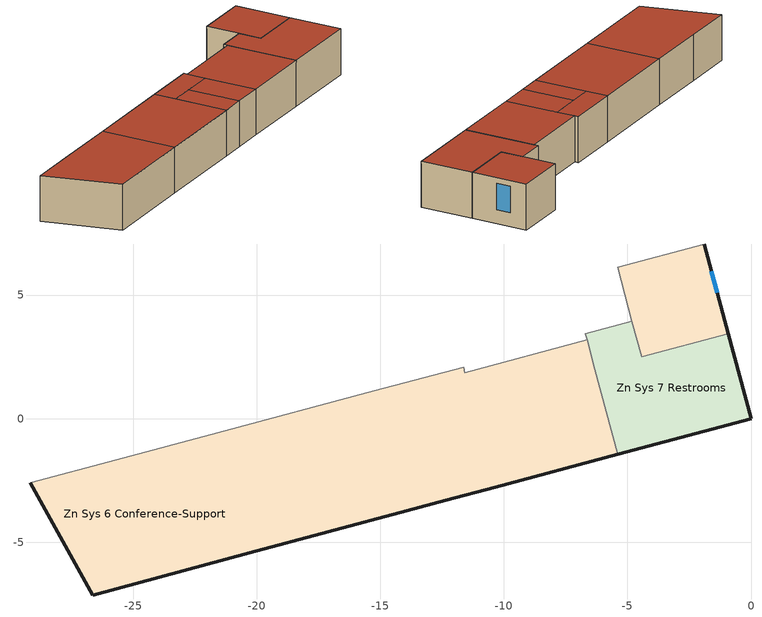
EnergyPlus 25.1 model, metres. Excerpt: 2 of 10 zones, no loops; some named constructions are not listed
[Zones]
Zn Sys 6 Conference-Support
 floor outside (ExtSlabCarpet 4in ClimateZone 1-8): -11.64,2.09 -11.59,1.86 -11.27,0.66 -14.86,-0.3 -15.24,1.12 z0; -1.89,7.07 -0.92,3.44 -4.43,2.5 -5.4,6.13 z0; -11.27,0.66 -10.35,-2.77 -12.36,-3.31 -13.28,0.12 z0; -13.28,0.12 -12.36,-3.31 -13.94,-3.74 -14.86,-0.3 z0; -6.64,3.19 -6.32,1.99 -5.4,-1.45 -10.35,-2.77 -11.59,1.86 z0; -15.24,1.12 -13.94,-3.74 -20.29,-5.44 -21.58,-0.58 z0; -21.58,-0.58 -20.29,-5.44 -26.64,-7.14 -29.16,-2.6 z0
 wall outside (MetalFrameWallU055): -0.92,3.44 -1.89,7.07 / -29.16,-2.6 -26.64,-7.14 -20.29,-5.44 -13.94,-3.74 -12.36,-3.31 -10.35,-2.77 -5.4,-1.45 z0:3.05
 wall to Zn Sys 4 Open Office (Interior Wall Reversed): -1.89,7.07 -5.4,6.13 -4.82,3.95 / -6.64,3.19 -11.59,1.86 -11.64,2.09 -15.24,1.12 -21.58,-0.58 -25.68,-1.67 z0:3.05
 wall to Zn Sys 7 Restrooms (Interior Wall Reversed): -5.4,-1.45 -6.32,1.99 -6.64,3.19 z0:3.05
 wall to Zn Sys 7 Restrooms (Interior Wall): -4.82,3.95 -4.43,2.5 -0.92,3.44 z0:3.05
 wall to Zn Sys 5 Conference-Office (Interior Wall): -25.68,-1.67 -29.16,-2.6 z0:3.05
 window (Exterior Window - Fixed): -1.36,5.09 -1.6,5.97 z0.91:2.68
 roof outside (FlatNonresWoodFramingAndOtherRoofU028): -14.86,-0.3 -11.27,0.66 -11.59,1.86 -11.64,2.09 -15.24,1.12 z3.05; -4.43,2.5 -0.92,3.44 -1.89,7.07 -5.4,6.13 z3.05; -12.36,-3.31 -10.35,-2.77 -11.27,0.66 -13.28,0.12 z3.05; -13.94,-3.74 -12.36,-3.31 -13.28,0.12 -14.86,-0.3 z3.05; -10.35,-2.77 -5.4,-1.45 -6.32,1.99 -6.64,3.19 -11.59,1.86 z3.05; -20.29,-5.44 -13.94,-3.74 -15.24,1.12 -21.58,-0.58 z3.05; -26.64,-7.14 -20.29,-5.44 -21.58,-0.58 -29.16,-2.6 z3.05
Zn Sys 7 Restrooms
 floor outside (ExtSlabCarpet 4in ClimateZone 1-8): -4.82,3.95 -4.43,2.5 -0.92,3.44 0,0 -5.4,-1.45 -6.32,1.99 -6.71,3.44 z0
 wall outside (MetalFrameWallU055): -5.4,-1.45 0,0 -0.92,3.44 z0:3.05
 wall to Zn Sys 4 Open Office (Interior Wall Reversed): -4.82,3.95 -6.71,3.44 -6.64,3.19 z0:3.05
 roof outside (FlatNonresWoodFramingAndOtherRoofU028): -5.4,-1.45 0,0 -0.92,3.44 -4.43,2.5 -4.82,3.95 -6.71,3.44 -6.32,1.99 z3.05
[Schedule:Week:Daily]
OfficeLightsWk: OfficeLightsSun, OfficeLightsWD, OfficeLightsWD, OfficeLightsWD, OfficeLightsWD, OfficeLightsWD, OfficeLightsSat, OfficeLightsSun, OnDay, OffDay, OfficeLightsSun, OfficeLightsSun
OfficeReceptacleWk: OfficeReceptacleSun, OfficeReceptacleWD, OfficeReceptacleWD, OfficeReceptacleWD, OfficeReceptacleWD, OfficeReceptacleWD, OfficeReceptacleSat, OfficeReceptacleSun, OnDay, OffDay, OfficeReceptacleSun, OfficeReceptacleSun
Zn 108 Break Room Space People Activity Level Week Rule - Jan1-Dec31: Zn 108 Break Room Space People Activity Level Default Day, Zn 108 Break Room Space People Activity Level Default Day, Zn 108 Break Room Space People Activity Level Default Day, Zn 108 Break Room Space People Activity Level Default Day, Zn 108 Break Room Space People Activity Level Default Day, Zn 108 Break Room Space People Activity Level Default Day, Zn 108 Break Room Space People Activity Level Default Day, Zn 108 Break Room Space People Activity Level Default Day, Zn 108 Break Room Space People Activity Level Default Day, Zn 108 Break Room Space People Activity Level Default Day, Zn 108 Break Room Space People Activity Level Default Day, Zn 108 Break Room Space People Activity Level Default Day
Zn 109 Dining Space People Activity Level Week Rule - Jan1-Dec31: Zn 109 Dining Space People Activity Level Default Day, Zn 109 Dining Space People Activity Level Default Day, Zn 109 Dining Space People Activity Level Default Day, Zn 109 Dining Space People Activity Level Default Day, Zn 109 Dining Space People Activity Level Default Day, Zn 109 Dining Space People Activity Level Default Day, Zn 109 Dining Space People Activity Level Default Day, Zn 109 Dining Space People Activity Level Default Day, Zn 109 Dining Space People Activity Level Default Day, Zn 109 Dining Space People Activity Level Default Day, Zn 109 Dining Space People Activity Level Default Day, Zn 109 Dining Space People Activity Level Default Day
Zn 111 Open Office Space People Activity Level Week Rule - Jan1-Dec31: Zn 111 Open Office Space People Activity Level Default Day, Zn 111 Open Office Space People Activity Level Default Day, Zn 111 Open Office Space People Activity Level Default Day, Zn 111 Open Office Space People Activity Level Default Day, Zn 111 Open Office Space People Activity Level Default Day, Zn 111 Open Office Space People Activity Level Default Day, Zn 111 Open Office Space People Activity Level Default Day, Zn 111 Open Office Space People Activity Level Default Day, Zn 111 Open Office Space People Activity Level Default Day, Zn 111 Open Office Space People Activity Level Default Day, Zn 111 Open Office Space People Activity Level Default Day, Zn 111 Open Office Space People Activity Level Default Day
Zn 126 Copy Space People Activity Level Week Rule - Jan1-Dec31: Zn 126 Copy Space People Activity Level Default Day, Zn 126 Copy Space People Activity Level Default Day, Zn 126 Copy Space People Activity Level Default Day, Zn 126 Copy Space People Activity Level Default Day, Zn 126 Copy Space People Activity Level Default Day, Zn 126 Copy Space People Activity Level Default Day, Zn 126 Copy Space People Activity Level Default Day, Zn 126 Copy Space People Activity Level Default Day, Zn 126 Copy Space People Activity Level Default Day, Zn 126 Copy Space People Activity Level Default Day, Zn 126 Copy Space People Activity Level Default Day, Zn 126 Copy Space People Activity Level Default Day
Zn 127 Huddle Space People Activity Level Week Rule - Jan1-Dec31: Zn 127 Huddle Space People Activity Level Default Day, Zn 127 Huddle Space People Activity Level Default Day, Zn 127 Huddle Space People Activity Level Default Day, Zn 127 Huddle Space People Activity Level Default Day, Zn 127 Huddle Space People Activity Level Default Day, Zn 127 Huddle Space People Activity Level Default Day, Zn 127 Huddle Space People Activity Level Default Day, Zn 127 Huddle Space People Activity Level Default Day, Zn 127 Huddle Space People Activity Level Default Day, Zn 127 Huddle Space People Activity Level Default Day, Zn 127 Huddle Space People Activity Level Default Day, Zn 127 Huddle Space People Activity Level Default Day
Zn 111A Vestibule Space People Activity Level Week Rule - Jan1-Dec31: Zn 111A Vestibule Space People Activity Level Default Day, Zn 111A Vestibule Space People Activity Level Default Day, Zn 111A Vestibule Space People Activity Level Default Day, Zn 111A Vestibule Space People Activity Level Default Day, Zn 111A Vestibule Space People Activity Level Default Day, Zn 111A Vestibule Space People Activity Level Default Day, Zn 111A Vestibule Space People Activity Level Default Day, Zn 111A Vestibule Space People Activity Level Default Day, Zn 111A Vestibule Space People Activity Level Default Day, Zn 111A Vestibule Space People Activity Level Default Day, Zn 111A Vestibule Space People Activity Level Default Day, Zn 111A Vestibule Space People Activity Level Default Day
Zn 121 Huddle Space People Activity Level Week Rule - Jan1-Dec31: Zn 121 Huddle Space People Activity Level Default Day, Zn 121 Huddle Space People Activity Level Default Day, Zn 121 Huddle Space People Activity Level Default Day, Zn 121 Huddle Space People Activity Level Default Day, Zn 121 Huddle Space People Activity Level Default Day, Zn 121 Huddle Space People Activity Level Default Day, Zn 121 Huddle Space People Activity Level Default Day, Zn 121 Huddle Space People Activity Level Default Day, Zn 121 Huddle Space People Activity Level Default Day, Zn 121 Huddle Space People Activity Level Default Day, Zn 121 Huddle Space People Activity Level Default Day, Zn 121 Huddle Space People Activity Level Default Day
Zn 122 Office Space People Activity Level Week Rule - Jan1-Dec31: Zn 122 Office Space People Activity Level Default Day, Zn 122 Office Space People Activity Level Default Day, Zn 122 Office Space People Activity Level Default Day, Zn 122 Office Space People Activity Level Default Day, Zn 122 Office Space People Activity Level Default Day, Zn 122 Office Space People Activity Level Default Day, Zn 122 Office Space People Activity Level Default Day, Zn 122 Office Space People Activity Level Default Day, Zn 122 Office Space People Activity Level Default Day, Zn 122 Office Space People Activity Level Default Day, Zn 122 Office Space People Activity Level Default Day, Zn 122 Office Space People Activity Level Default Day
Zn 123 Office Space People Activity Level Week Rule - Jan1-Dec31: Zn 123 Office Space People Activity Level Default Day, Zn 123 Office Space People Activity Level Default Day, Zn 123 Office Space People Activity Level Default Day, Zn 123 Office Space People Activity Level Default Day, Zn 123 Office Space People Activity Level Default Day, Zn 123 Office Space People Activity Level Default Day, Zn 123 Office Space People Activity Level Default Day, Zn 123 Office Space People Activity Level Default Day, Zn 123 Office Space People Activity Level Default Day, Zn 123 Office Space People Activity Level Default Day, Zn 123 Office Space People Activity Level Default Day, Zn 123 Office Space People Activity Level Default Day
Zn 112 Huddle Space People Activity Level Week Rule - Jan1-Dec31: Zn 112 Huddle Space People Activity Level Default Day, Zn 112 Huddle Space People Activity Level Default Day, Zn 112 Huddle Space People Activity Level Default Day, Zn 112 Huddle Space People Activity Level Default Day, Zn 112 Huddle Space People Activity Level Default Day, Zn 112 Huddle Space People Activity Level Default Day, Zn 112 Huddle Space People Activity Level Default Day, Zn 112 Huddle Space People Activity Level Default Day, Zn 112 Huddle Space People Activity Level Default Day, Zn 112 Huddle Space People Activity Level Default Day, Zn 112 Huddle Space People Activity Level Default Day, Zn 112 Huddle Space People Activity Level Default Day
Zn 120 Conference Space People Activity Level Week Rule - Jan1-Dec31: Zn 120 Conference Space People Activity Level Default Day, Zn 120 Conference Space People Activity Level Default Day, Zn 120 Conference Space People Activity Level Default Day, Zn 120 Conference Space People Activity Level Default Day, Zn 120 Conference Space People Activity Level Default Day, Zn 120 Conference Space People Activity Level Default Day, Zn 120 Conference Space People Activity Level Default Day, Zn 120 Conference Space People Activity Level Default Day, Zn 120 Conference Space People Activity Level Default Day, Zn 120 Conference Space People Activity Level Default Day, Zn 120 Conference Space People Activity Level Default Day, Zn 120 Conference Space People Activity Level Default Day
Zn 131 Support Space People Activity Level Week Rule - Jan1-Dec31: Zn 131 Support Space People Activity Level Default Day, Zn 131 Support Space People Activity Level Default Day, Zn 131 Support Space People Activity Level Default Day, Zn 131 Support Space People Activity Level Default Day, Zn 131 Support Space People Activity Level Default Day, Zn 131 Support Space People Activity Level Default Day, Zn 131 Support Space People Activity Level Default Day, Zn 131 Support Space People Activity Level Default Day, Zn 131 Support Space People Activity Level Default Day, Zn 131 Support Space People Activity Level Default Day, Zn 131 Support Space People Activity Level Default Day, Zn 131 Support Space People Activity Level Default Day
Zn 113 Restroom Space People Activity Level Week Rule - Jan1-Dec31: Zn 113 Restroom Space People Activity Level Default Day, Zn 113 Restroom Space People Activity Level Default Day, Zn 113 Restroom Space People Activity Level Default Day, Zn 113 Restroom Space People Activity Level Default Day, Zn 113 Restroom Space People Activity Level Default Day, Zn 113 Restroom Space People Activity Level Default Day, Zn 113 Restroom Space People Activity Level Default Day, Zn 113 Restroom Space People Activity Level Default Day, Zn 113 Restroom Space People Activity Level Default Day, Zn 113 Restroom Space People Activity Level Default Day, Zn 113 Restroom Space People Activity Level Default Day, Zn 113 Restroom Space People Activity Level Default Day
OnWk: OnDay, OnDay, OnDay, OnDay, OnDay, OnDay, OnDay, OnDay, OnDay, OnDay, OnDay, OnDay
DataOccupancyWk: DataOccupancySun, DataOccupancyWD, DataOccupancyWD, DataOccupancyWD, DataOccupancyWD, DataOccupancyWD, DataOccupancySat, DataOccupancySun, OnDay, OffDay, DataOccupancySun, DataOccupancySun
Zn 128 IT Room Space People Activity Level Week Rule - Jan1-Dec31: Zn 128 IT Room Space People Activity Level Default Day, Zn 128 IT Room Space People Activity Level Default Day, Zn 128 IT Room Space People Activity Level Default Day, Zn 128 IT Room Space People Activity Level Default Day, Zn 128 IT Room Space People Activity Level Default Day, Zn 128 IT Room Space People Activity Level Default Day, Zn 128 IT Room Space People Activity Level Default Day, Zn 128 IT Room Space People Activity Level Default Day, Zn 128 IT Room Space People Activity Level Default Day, Zn 128 IT Room Space People Activity Level Default Day, Zn 128 IT Room Space People Activity Level Default Day, Zn 128 IT Room Space People Activity Level Default Day
DataLightsWk: DataLightsSun, DataLightsWD, DataLightsWD, DataLightsWD, DataLightsWD, DataLightsWD, DataLightsSat, DataLightsSun, OnDay, OffDay, DataLightsSun, DataLightsSun
DataReceptacleJanMaySepWk: DataReceptacleJanMaySep, DataReceptacleJanMaySep, DataReceptacleJanMaySep, DataReceptacleJanMaySep, DataReceptacleJanMaySep, DataReceptacleJanMaySep, DataReceptacleJanMaySep, DataReceptacleJanMaySep, OnDay, OffDay, DataReceptacleJanMaySep, DataReceptacleJanMaySep
DataReceptacleFebJunOctWk: DataReceptacleFebJunOct, DataReceptacleFebJunOct, DataReceptacleFebJunOct, DataReceptacleFebJunOct, DataReceptacleFebJunOct, DataReceptacleFebJunOct, DataReceptacleFebJunOct, DataReceptacleFebJunOct, OnDay, OffDay, DataReceptacleFebJunOct, DataReceptacleFebJunOct
DataReceptacleMarJulNovWk: DataReceptacleMarJulNov, DataReceptacleMarJulNov, DataReceptacleMarJulNov, DataReceptacleMarJulNov, DataReceptacleMarJulNov, DataReceptacleMarJulNov, DataReceptacleMarJulNov, DataReceptacleMarJulNov, OnDay, OffDay, DataReceptacleMarJulNov, DataReceptacleMarJulNov
DataReceptacleAprAugDecWk: DataReceptacleAprAugDec, DataReceptacleAprAugDec, DataReceptacleAprAugDec, DataReceptacleAprAugDec, DataReceptacleAprAugDec, DataReceptacleAprAugDec, DataReceptacleAprAugDec, DataReceptacleAprAugDec, OnDay, OffDay, DataReceptacleAprAugDec, DataReceptacleAprAugDec
Zn 130 Library Space People Activity Level Week Rule - Jan1-Dec31: Zn 130 Library Space People Activity Level Default Day, Zn 130 Library Space People Activity Level Default Day, Zn 130 Library Space People Activity Level Default Day, Zn 130 Library Space People Activity Level Default Day, Zn 130 Library Space People Activity Level Default Day, Zn 130 Library Space People Activity Level Default Day, Zn 130 Library Space People Activity Level Default Day, Zn 130 Library Space People Activity Level Default Day, Zn 130 Library Space People Activity Level Default Day, Zn 130 Library Space People Activity Level Default Day, Zn 130 Library Space People Activity Level Default Day, Zn 130 Library Space People Activity Level Default Day
DataInfiltrationWk: DataInfiltrationSun, DataInfiltrationWD, DataInfiltrationWD, DataInfiltrationWD, DataInfiltrationWD, DataInfiltrationWD, DataInfiltrationSat, DataInfiltrationSun, DataInfiltrationWD, DataInfiltrationWD, DataInfiltrationSun, DataInfiltrationSun
OfficeInfiltrationWk: OfficeInfiltrationSun, OfficeInfiltrationWD, OfficeInfiltrationWD, OfficeInfiltrationWD, OfficeInfiltrationWD, OfficeInfiltrationWD, OfficeInfiltrationSat, OfficeInfiltrationSun, OfficeInfiltrationWD, OfficeInfiltrationWD, OfficeInfiltrationSun, OfficeInfiltrationSun
[Schedule:Day:Interval]
OfficeOccupancySun: No, 01:00, 0, 02:00, 0, 03:00, 0, 04:00, 0, 05:00, 0, 06:00, 0, 07:00, 0.05, 08:00, 0.05, 09:00, 0.05, 10:00, 0.05, 11:00, 0.05, 12:00, 0.05, 13:00, 0.05, 14:00, 0.05, 15:00, 0.05, 16:00, 0.05, 17:00, 0.05, 18:00, 0.05, 19:00, 0, 20:00, 0, 21:00, 0, 22:00, 0, 23:00, 0, 24:00, 0
OfficeOccupancyWD: No, 01:00, 0, 02:00, 0, 03:00, 0, 04:00, 0, 05:00, 0, 06:00, 0, 07:00, 0.1, 08:00, 0.2, 09:00, 0.95, 10:00, 0.95, 11:00, 0.95, 12:00, 0.95, 13:00, 0.5, 14:00, 0.95, 15:00, 0.95, 16:00, 0.95, 17:00, 0.95, 18:00, 0.3, 19:00, 0.1, 20:00, 0.1, 21:00, 0.1, 22:00, 0.1, 23:00, 0.05, 24:00, 0.05
OfficeOccupancySat: No, 01:00, 0, 02:00, 0, 03:00, 0, 04:00, 0, 05:00, 0, 06:00, 0, 07:00, 0.1, 08:00, 0.1, 09:00, 0.3, 10:00, 0.3, 11:00, 0.3, 12:00, 0.3, 13:00, 0.1, 14:00, 0.1, 15:00, 0.1, 16:00, 0.1, 17:00, 0.1, 18:00, 0.05, 19:00, 0.05, 20:00, 0, 21:00, 0, 22:00, 0, 23:00, 0, 24:00, 0
OnDay; DataReceptacleAprAugDec; OfficeInfiltrationSun: No, 01:00, 1, 02:00, 1, 03:00, 1, 04:00, 1, 05:00, 1, 06:00, 1, 07:00, 1, 08:00, 1, 09:00, 1, 10:00, 1, 11:00, 1, 12:00, 1, 13:00, 1, 14:00, 1, 15:00, 1, 16:00, 1, 17:00, 1, 18:00, 1, 19:00, 1, 20:00, 1, 21:00, 1, 22:00, 1, 23:00, 1, 24:00, 1
OffDay: No, 01:00, 0, 02:00, 0, 03:00, 0, 04:00, 0, 05:00, 0, 06:00, 0, 07:00, 0, 08:00, 0, 09:00, 0, 10:00, 0, 11:00, 0, 12:00, 0, 13:00, 0, 14:00, 0, 15:00, 0, 16:00, 0, 17:00, 0, 18:00, 0, 19:00, 0, 20:00, 0, 21:00, 0, 22:00, 0, 23:00, 0, 24:00, 0
Zn 101 Reception Space People Activity Level Default Day; Zn 104 Corridor Space People Activity Level Default Day; Zn 125 Electrical Space People Activity Level Default Day; Zn 105 Phone Space People Activity Level Default Day; Zn 111A Vestibule Space People Activity Level Default Day; Zn 113 Restroom Space People Activity Level Default Day: No, 24:00, 146.536
Zn 102 Mail Space People Activity Level Default Day; Zn 103 Copy_Print Space People Activity Level Default Day; Zn 107 Storage Space People Activity Level Default Day; Zn 111 Open Office Space People Activity Level Default Day; Zn 126 Copy Space People Activity Level Default Day; Zn 122 Office Space People Activity Level Default Day; Zn 123 Office Space People Activity Level Default Day; Zn 130 Library Space People Activity Level Default Day: No, 24:00, 131.882
OfficeLightsSun; OfficeReceptacleSun: No, 01:00, 0.05, 02:00, 0.05, 03:00, 0.05, 04:00, 0.05, 05:00, 0.05, 06:00, 0.05, 07:00, 0.05, 08:00, 0.05, 09:00, 0.05, 10:00, 0.05, 11:00, 0.05, 12:00, 0.05, 13:00, 0.05, 14:00, 0.05, 15:00, 0.05, 16:00, 0.05, 17:00, 0.05, 18:00, 0.05, 19:00, 0.05, 20:00, 0.05, 21:00, 0.05, 22:00, 0.05, 23:00, 0.05, 24:00, 0.05
OfficeLightsWD: No, 01:00, 0.05, 02:00, 0.05, 03:00, 0.05, 04:00, 0.05, 05:00, 0.05, 06:00, 0.1, 07:00, 0.1, 08:00, 0.3, 09:00, 0.65, 10:00, 0.65, 11:00, 0.65, 12:00, 0.65, 13:00, 0.65, 14:00, 0.65, 15:00, 0.65, 16:00, 0.65, 17:00, 0.65, 18:00, 0.35, 19:00, 0.3, 20:00, 0.3, 21:00, 0.2, 22:00, 0.2, 23:00, 0.1, 24:00, 0.05
OfficeLightsSat; OfficeReceptacleSat: No, 01:00, 0.05, 02:00, 0.05, 03:00, 0.05, 04:00, 0.05, 05:00, 0.05, 06:00, 0.05, 07:00, 0.1, 08:00, 0.1, 09:00, 0.3, 10:00, 0.3, 11:00, 0.3, 12:00, 0.3, 13:00, 0.15, 14:00, 0.15, 15:00, 0.15, 16:00, 0.15, 17:00, 0.15, 18:00, 0.05, 19:00, 0.05, 20:00, 0.05, 21:00, 0.05, 22:00, 0.05, 23:00, 0.05, 24:00, 0.05
OfficeReceptacleWD: No, 01:00, 0.05, 02:00, 0.05, 03:00, 0.05, 04:00, 0.05, 05:00, 0.05, 06:00, 0.1, 07:00, 0.1, 08:00, 0.3, 09:00, 0.9, 10:00, 0.9, 11:00, 0.9, 12:00, 0.9, 13:00, 0.9, 14:00, 0.9, 15:00, 0.9, 16:00, 0.9, 17:00, 0.9, 18:00, 0.5, 19:00, 0.3, 20:00, 0.3, 21:00, 0.2, 22:00, 0.2, 23:00, 0.1, 24:00, 0.05
Zn 106 Conference Space People Activity Level Default Day; Zn 124 Conference Space People Activity Level Default Day; Zn 129 Conference Space People Activity Level Default Day; Zn 127 Huddle Space People Activity Level Default Day; Zn 121 Huddle Space People Activity Level Default Day; Zn 112 Huddle Space People Activity Level Default Day; Zn 120 Conference Space People Activity Level Default Day; Zn 131 Support Space People Activity Level Default Day: No, 24:00, 117.228
Zn 108 Break Room Space People Activity Level Default Day; Zn 109 Dining Space People Activity Level Default Day: No, 24:00, 161.189
DataOccupancySun: No, 01:00, 0, 02:00, 0, 03:00, 0, 04:00, 0, 05:00, 0, 06:00, 0, 07:00, 0, 08:00, 0.05, 09:00, 0.05, 10:00, 0.05, 11:00, 0.05, 12:00, 0.05, 13:00, 0.05, 14:00, 0.05, 15:00, 0.05, 16:00, 0.05, 17:00, 0.05, 18:00, 0.05, 19:00, 0.05, 20:00, 0.05, 21:00, 0, 22:00, 0, 23:00, 0, 24:00, 0
DataOccupancyWD: No, 01:00, 0, 02:00, 0, 03:00, 0, 04:00, 0, 05:00, 0.05, 06:00, 0.1, 07:00, 0.25, 08:00, 0.65, 09:00, 0.65, 10:00, 0.65, 11:00, 0.65, 12:00, 0.6, 13:00, 0.6, 14:00, 0.65, 15:00, 0.65, 16:00, 0.65, 17:00, 0.65, 18:00, 0.4, 19:00, 0.25, 20:00, 0.1, 21:00, 0.05, 22:00, 0.05, 23:00, 0.05, 24:00, 0
DataOccupancySat: No, 01:00, 0, 02:00, 0, 03:00, 0, 04:00, 0, 05:00, 0, 06:00, 0, 07:00, 0.05, 08:00, 0.15, 09:00, 0.15, 10:00, 0.15, 11:00, 0.15, 12:00, 0.15, 13:00, 0.15, 14:00, 0.15, 15:00, 0.15, 16:00, 0.15, 17:00, 0.15, 18:00, 0.05, 19:00, 0.05, 20:00, 0.05, 21:00, 0, 22:00, 0, 23:00, 0, 24:00, 0
Zn 128 IT Room Space People Activity Level Default Day: No, 24:00, 219.803
DataLightsSun: No, 01:00, 0.05, 02:00, 0.05, 03:00, 0.05, 04:00, 0.05, 05:00, 0.05, 06:00, 0.1, 07:00, 0.1, 08:00, 0.15, 09:00, 0.15, 10:00, 0.15, 11:00, 0.15, 12:00, 0.15, 13:00, 0.15, 14:00, 0.15, 15:00, 0.15, 16:00, 0.15, 17:00, 0.15, 18:00, 0.1, 19:00, 0.1, 20:00, 0.1, 21:00, 0.05, 22:00, 0.05, 23:00, 0.05, 24:00, 0.05
DataLightsWD: No, 01:00, 0.05, 02:00, 0.05, 03:00, 0.05, 04:00, 0.05, 05:00, 0.1, 06:00, 0.2, 07:00, 0.4, 08:00, 0.7, 09:00, 0.8, 10:00, 0.85, 11:00, 0.85, 12:00, 0.85, 13:00, 0.85, 14:00, 0.85, 15:00, 0.85, 16:00, 0.85, 17:00, 0.85, 18:00, 0.8, 19:00, 0.35, 20:00, 0.1, 21:00, 0.1, 22:00, 0.1, 23:00, 0.1, 24:00, 0.1
DataLightsSat: No, 01:00, 0.05, 02:00, 0.05, 03:00, 0.05, 04:00, 0.05, 05:00, 0.05, 06:00, 0.1, 07:00, 0.15, 08:00, 0.25, 09:00, 0.25, 10:00, 0.25, 11:00, 0.25, 12:00, 0.25, 13:00, 0.25, 14:00, 0.25, 15:00, 0.2, 16:00, 0.2, 17:00, 0.2, 18:00, 0.15, 19:00, 0.1, 20:00, 0.1, 21:00, 0.1, 22:00, 0.1, 23:00, 0.1, 24:00, 0.1
DataReceptacleJanMaySep; DataInfiltrationSat; DataInfiltrationSun; DataInfiltrationWD: No, 01:00, 0.25, 02:00, 0.25, 03:00, 0.25, 04:00, 0.25, 05:00, 0.25, 06:00, 0.25, 07:00, 0.25, 08:00, 0.25, 09:00, 0.25, 10:00, 0.25, 11:00, 0.25, 12:00, 0.25, 13:00, 0.25, 14:00, 0.25, 15:00, 0.25, 16:00, 0.25, 17:00, 0.25, 18:00, 0.25, 19:00, 0.25, 20:00, 0.25, 21:00, 0.25, 22:00, 0.25, 23:00, 0.25, 24:00, 0.25
DataReceptacleFebJunOct: No, 01:00, 0.5, 02:00, 0.5, 03:00, 0.5, 04:00, 0.5, 05:00, 0.5, 06:00, 0.5, 07:00, 0.5, 08:00, 0.5, 09:00, 0.5, 10:00, 0.5, 11:00, 0.5, 12:00, 0.5, 13:00, 0.5, 14:00, 0.5, 15:00, 0.5, 16:00, 0.5, 17:00, 0.5, 18:00, 0.5, 19:00, 0.5, 20:00, 0.5, 21:00, 0.5, 22:00, 0.5, 23:00, 0.5, 24:00, 0.5
DataReceptacleMarJulNov: No, 01:00, 0.75, 02:00, 0.75, 03:00, 0.75, 04:00, 0.75, 05:00, 0.75, 06:00, 0.75, 07:00, 0.75, 08:00, 0.75, 09:00, 0.75, 10:00, 0.75, 11:00, 0.75, 12:00, 0.75, 13:00, 0.75, 14:00, 0.75, 15:00, 0.75, 16:00, 0.75, 17:00, 0.75, 18:00, 0.75, 19:00, 0.75, 20:00, 0.75, 21:00, 0.75, 22:00, 0.75, 23:00, 0.75, 24:00, 0.75
OfficeInfiltrationSat: No, 01:00, 1, 02:00, 1, 03:00, 1, 04:00, 1, 05:00, 1, 06:00, 0.25, 07:00, 0.25, 08:00, 0.25, 09:00, 0.25, 10:00, 0.25, 11:00, 0.25, 12:00, 0.25, 13:00, 0.25, 14:00, 0.25, 15:00, 0.25, 16:00, 0.25, 17:00, 0.25, 18:00, 0.25, 19:00, 0.25, 20:00, 1, 21:00, 1, 22:00, 1, 23:00, 1, 24:00, 1
OfficeInfiltrationWD: No, 01:00, 1, 02:00, 1, 03:00, 1, 04:00, 1, 05:00, 1, 06:00, 0.25, 07:00, 0.25, 08:00, 0.25, 09:00, 0.25, 10:00, 0.25, 11:00, 0.25, 12:00, 0.25, 13:00, 0.25, 14:00, 0.25, 15:00, 0.25, 16:00, 0.25, 17:00, 0.25, 18:00, 0.25, 19:00, 0.25, 20:00, 0.25, 21:00, 0.25, 22:00, 0.25, 23:00, 0.25, 24:00, 0.25
WaterMainCZ09Apr: No, 01:00, 14.8333, 02:00, 14.8333, 03:00, 14.8333, 04:00, 14.8333, 05:00, 14.8333, 06:00, 14.8333, 07:00, 14.8333, 08:00, 14.8333, 09:00, 14.8333, 10:00, 14.8333, 11:00, 14.8333, 12:00, 14.8333, 13:00, 14.8333, 14:00, 14.8333, 15:00, 14.8333, 16:00, 14.8333, 17:00, 14.8333, 18:00, 14.8333, 19:00, 14.8333, 20:00, 14.8333, 21:00, 14.8333, 22:00, 14.8333, 23:00, 14.8333, 24:00, 14.8333
WaterMainCZ09Aug: No, 01:00, 17.7222, 02:00, 17.7222, 03:00, 17.7222, 04:00, 17.7222, 05:00, 17.7222, 06:00, 17.7222, 07:00, 17.7222, 08:00, 17.7222, 09:00, 17.7222, 10:00, 17.7222, 11:00, 17.7222, 12:00, 17.7222, 13:00, 17.7222, 14:00, 17.7222, 15:00, 17.7222, 16:00, 17.7222, 17:00, 17.7222, 18:00, 17.7222, 19:00, 17.7222, 20:00, 17.7222, 21:00, 17.7222, 22:00, 17.7222, 23:00, 17.7222, 24:00, 17.7222
WaterMainCZ09Dec: No, 01:00, 14.6111, 02:00, 14.6111, 03:00, 14.6111, 04:00, 14.6111, 05:00, 14.6111, 06:00, 14.6111, 07:00, 14.6111, 08:00, 14.6111, 09:00, 14.6111, 10:00, 14.6111, 11:00, 14.6111, 12:00, 14.6111, 13:00, 14.6111, 14:00, 14.6111, 15:00, 14.6111, 16:00, 14.6111, 17:00, 14.6111, 18:00, 14.6111, 19:00, 14.6111, 20:00, 14.6111, 21:00, 14.6111, 22:00, 14.6111, 23:00, 14.6111, 24:00, 14.6111
WaterMainCZ09Feb: No, 01:00, 14.2222, 02:00, 14.2222, 03:00, 14.2222, 04:00, 14.2222, 05:00, 14.2222, 06:00, 14.2222, 07:00, 14.2222, 08:00, 14.2222, 09:00, 14.2222, 10:00, 14.2222, 11:00, 14.2222, 12:00, 14.2222, 13:00, 14.2222, 14:00, 14.2222, 15:00, 14.2222, 16:00, 14.2222, 17:00, 14.2222, 18:00, 14.2222, 19:00, 14.2222, 20:00, 14.2222, 21:00, 14.2222, 22:00, 14.2222, 23:00, 14.2222, 24:00, 14.2222
WaterMainCZ09Jan: No, 01:00, 14.2778, 02:00, 14.2778, 03:00, 14.2778, 04:00, 14.2778, 05:00, 14.2778, 06:00, 14.2778, 07:00, 14.2778, 08:00, 14.2778, 09:00, 14.2778, 10:00, 14.2778, 11:00, 14.2778, 12:00, 14.2778, 13:00, 14.2778, 14:00, 14.2778, 15:00, 14.2778, 16:00, 14.2778, 17:00, 14.2778, 18:00, 14.2778, 19:00, 14.2778, 20:00, 14.2778, 21:00, 14.2778, 22:00, 14.2778, 23:00, 14.2778, 24:00, 14.2778
WaterMainCZ09Jul: No, 01:00, 16.8889, 02:00, 16.8889, 03:00, 16.8889, 04:00, 16.8889, 05:00, 16.8889, 06:00, 16.8889, 07:00, 16.8889, 08:00, 16.8889, 09:00, 16.8889, 10:00, 16.8889, 11:00, 16.8889, 12:00, 16.8889, 13:00, 16.8889, 14:00, 16.8889, 15:00, 16.8889, 16:00, 16.8889, 17:00, 16.8889, 18:00, 16.8889, 19:00, 16.8889, 20:00, 16.8889, 21:00, 16.8889, 22:00, 16.8889, 23:00, 16.8889, 24:00, 16.8889
WaterMainCZ09Jun: No, 01:00, 16.2222, 02:00, 16.2222, 03:00, 16.2222, 04:00, 16.2222, 05:00, 16.2222, 06:00, 16.2222, 07:00, 16.2222, 08:00, 16.2222, 09:00, 16.2222, 10:00, 16.2222, 11:00, 16.2222, 12:00, 16.2222, 13:00, 16.2222, 14:00, 16.2222, 15:00, 16.2222, 16:00, 16.2222, 17:00, 16.2222, 18:00, 16.2222, 19:00, 16.2222, 20:00, 16.2222, 21:00, 16.2222, 22:00, 16.2222, 23:00, 16.2222, 24:00, 16.2222
WaterMainCZ09Mar: No, 01:00, 14.4444, 02:00, 14.4444, 03:00, 14.4444, 04:00, 14.4444, 05:00, 14.4444, 06:00, 14.4444, 07:00, 14.4444, 08:00, 14.4444, 09:00, 14.4444, 10:00, 14.4444, 11:00, 14.4444, 12:00, 14.4444, 13:00, 14.4444, 14:00, 14.4444, 15:00, 14.4444, 16:00, 14.4444, 17:00, 14.4444, 18:00, 14.4444, 19:00, 14.4444, 20:00, 14.4444, 21:00, 14.4444, 22:00, 14.4444, 23:00, 14.4444, 24:00, 14.4444
WaterMainCZ09May: No, 01:00, 14.9444, 02:00, 14.9444, 03:00, 14.9444, 04:00, 14.9444, 05:00, 14.9444, 06:00, 14.9444, 07:00, 14.9444, 08:00, 14.9444, 09:00, 14.9444, 10:00, 14.9444, 11:00, 14.9444, 12:00, 14.9444, 13:00, 14.9444, 14:00, 14.9444, 15:00, 14.9444, 16:00, 14.9444, 17:00, 14.9444, 18:00, 14.9444, 19:00, 14.9444, 20:00, 14.9444, 21:00, 14.9444, 22:00, 14.9444, 23:00, 14.9444, 24:00, 14.9444
WaterMainCZ09Nov: No, 01:00, 16.2778, 02:00, 16.2778, 03:00, 16.2778, 04:00, 16.2778, 05:00, 16.2778, 06:00, 16.2778, 07:00, 16.2778, 08:00, 16.2778, 09:00, 16.2778, 10:00, 16.2778, 11:00, 16.2778, 12:00, 16.2778, 13:00, 16.2778, 14:00, 16.2778, 15:00, 16.2778, 16:00, 16.2778, 17:00, 16.2778, 18:00, 16.2778, 19:00, 16.2778, 20:00, 16.2778, 21:00, 16.2778, 22:00, 16.2778, 23:00, 16.2778, 24:00, 16.2778
WaterMainCZ09Oct: No, 01:00, 18, 02:00, 18, 03:00, 18, 04:00, 18, 05:00, 18, 06:00, 18, 07:00, 18, 08:00, 18, 09:00, 18, 10:00, 18, 11:00, 18, 12:00, 18, 13:00, 18, 14:00, 18, 15:00, 18, 16:00, 18, 17:00, 18, 18:00, 18, 19:00, 18, 20:00, 18, 21:00, 18, 22:00, 18, 23:00, 18, 24:00, 18
WaterMainCZ09Sep: No, 01:00, 18.0556, 02:00, 18.0556, 03:00, 18.0556, 04:00, 18.0556, 05:00, 18.0556, 06:00, 18.0556, 07:00, 18.0556, 08:00, 18.0556, 09:00, 18.0556, 10:00, 18.0556, 11:00, 18.0556, 12:00, 18.0556, 13:00, 18.0556, 14:00, 18.0556, 15:00, 18.0556, 16:00, 18.0556, 17:00, 18.0556, 18:00, 18.0556, 19:00, 18.0556, 20:00, 18.0556, 21:00, 18.0556, 22:00, 18.0556, 23:00, 18.0556, 24:00, 18.0556
